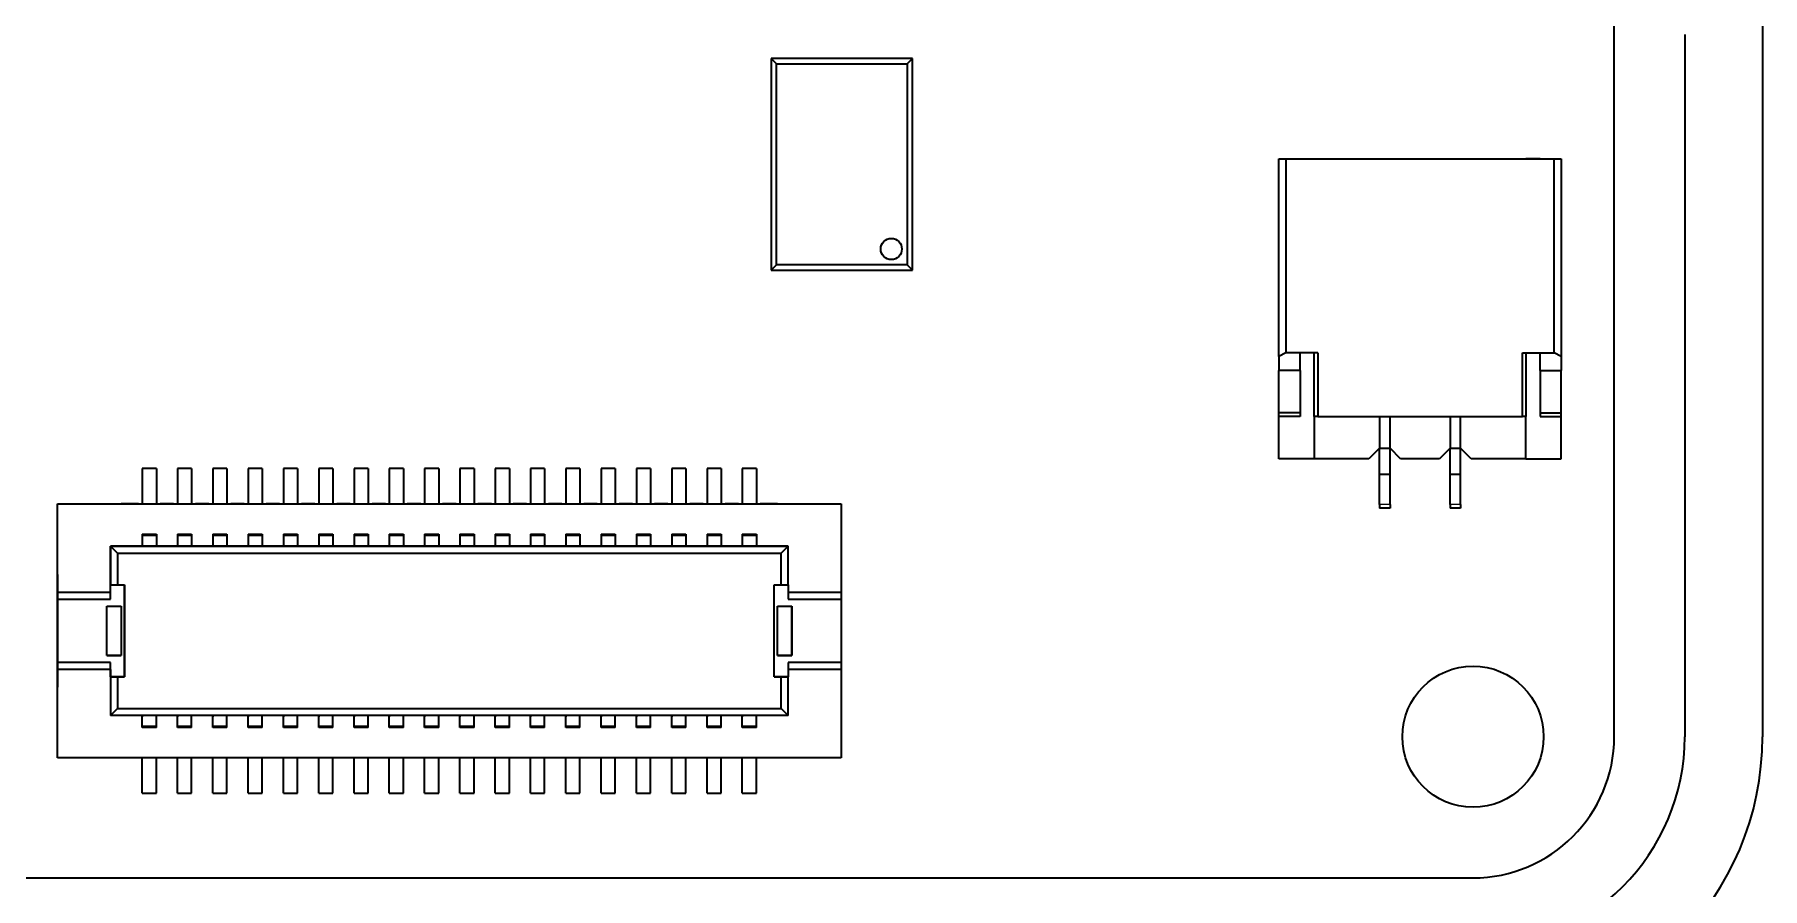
# Model space of a CAD drawing. Extents: x 468 to 804, y 295 to 621.
# Drawn here: x 737.53 to 762, y 403.85 to 415.95 of the extents above; entities that cross this region are included whole.
import ezdxf

# ---------------------------------------------------------------- set-up
doc = ezdxf.new("R2010")
doc.units = 0

msp = doc.modelspace()

# ---------------------------------------------------------------- linework, layer by layer
at = {"color": 7, "lineweight": 35}
for p, q in [((762.002, 435), (762.002, 406)), ((759.902, 406), (759.902, 426.1)), ((728.902, 404), (757.902, 404))]:
    msp.add_line(p, q, dxfattribs=at)
at = {"color": 7, "lineweight": 35, "ltscale": 0.248708}
msp.add_line((760.902, 415.948), (760.902, 406), dxfattribs=at)
at = {"color": 7, "lineweight": 35, "ltscale": 0.075}
for p, q in [((747.962, 415.61), (747.962, 412.61)), ((749.962, 412.61), (749.962, 415.61))]:
    msp.add_line(p, q, dxfattribs=at)
at = {"color": 7, "lineweight": 35, "ltscale": 0.05}
for p, q in [((749.962, 415.61), (747.962, 415.61)), ((747.962, 412.61), (749.962, 412.61))]:
    msp.add_line(p, q, dxfattribs=at)
at = {"color": 7, "lineweight": 35, "ltscale": 0.002652}
for p, q in [((748.037, 415.535), (747.962, 415.61)), ((749.962, 415.61), (749.887, 415.535)), ((747.962, 412.61), (748.037, 412.685)), ((749.962, 412.61), (749.887, 412.685))]:
    msp.add_line(p, q, dxfattribs=at)
at = {"color": 7, "lineweight": 35, "ltscale": 0.07125}
for p, q in [((748.037, 412.685), (748.037, 415.535)), ((749.887, 415.535), (749.887, 412.685))]:
    msp.add_line(p, q, dxfattribs=at)
at = {"color": 7, "lineweight": 35, "ltscale": 0.046249}
for p, q in [((748.037, 415.535), (749.887, 415.535)), ((749.887, 412.685), (748.037, 412.685))]:
    msp.add_line(p, q, dxfattribs=at)
at = {"color": 7, "lineweight": 35, "ltscale": 0.07}
for p, q in [((755.152, 411.388), (755.152, 414.188)), ((759.152, 414.188), (759.152, 411.388))]:
    msp.add_line(p, q, dxfattribs=at)
at = {"color": 7, "lineweight": 35, "ltscale": 0.002499}
for p, q in [((755.152, 414.188), (755.252, 414.188)), ((759.052, 414.188), (759.152, 414.188)), ((737.852, 407.95), (737.852, 408.05)), ((737.852, 407.95), (737.852, 408.05)), ((738.602, 408.15), (738.702, 408.15)), ((738.602, 408.15), (738.702, 408.15)), ((738.602, 407.95), (738.602, 408.05)), ((748.102, 408.15), (748.202, 408.15)), ((748.102, 408.15), (748.202, 408.15)), ((748.952, 408.05), (748.952, 407.95)), ((748.952, 408.05), (748.952, 407.95)), ((737.852, 406.95), (737.852, 407.05)), ((737.852, 406.95), (737.852, 407.05)), ((738.602, 406.95), (738.602, 407.05)), ((748.952, 407.05), (748.952, 406.95)), ((748.952, 407.05), (748.952, 406.95)), ((738.702, 406.85), (738.602, 406.85)), ((738.702, 406.85), (738.602, 406.85)), ((748.202, 406.85), (748.102, 406.85)), ((748.202, 406.85), (748.102, 406.85))]:
    msp.add_line(p, q, dxfattribs=at)
at = {"color": 7, "lineweight": 35, "ltscale": 0.095001}
msp.add_line((755.252, 414.188), (759.052, 414.188), dxfattribs=at)
at = {"color": 7, "lineweight": 35, "ltscale": 0.06875}
for p, q in [((755.252, 414.188), (755.252, 411.438)), ((759.052, 411.438), (759.052, 414.188))]:
    msp.add_line(p, q, dxfattribs=at)
at = {"color": 7, "lineweight": 35, "ltscale": 0.005}
for p, q in [((755.452, 414.188), (755.652, 414.188)), ((758.852, 414.188), (758.652, 414.188)), ((755.452, 411.438), (755.252, 411.438)), ((758.852, 411.438), (759.052, 411.438)), ((755.152, 411.388), (755.152, 411.188)), ((759.152, 411.388), (759.152, 411.188)), ((738.602, 407.95), (738.602, 408.15)), ((738.602, 407.95), (738.602, 408.15)), ((748.202, 408.15), (748.202, 407.95)), ((748.202, 408.15), (748.202, 407.95)), ((738.602, 406.85), (738.602, 407.05)), ((738.602, 406.85), (738.602, 407.05)), ((748.202, 407.05), (748.202, 406.85)), ((748.202, 407.05), (748.202, 406.85)), ((738.602, 406.85), (738.802, 406.85)), ((748.002, 406.85), (748.202, 406.85))]:
    msp.add_line(p, q, dxfattribs=at)
at = {"color": 7, "lineweight": 35, "ltscale": 0.002794}
for p, q in [((755.252, 411.438), (755.152, 411.388)), ((759.152, 411.388), (759.052, 411.438))]:
    msp.add_line(p, q, dxfattribs=at)
at = {"color": 7, "lineweight": 35, "ltscale": 0.00625}
for p, q in [((755.702, 411.438), (755.452, 411.438)), ((755.452, 411.188), (755.452, 411.438)), ((758.602, 411.438), (758.852, 411.438)), ((758.852, 411.188), (758.852, 411.438))]:
    msp.add_line(p, q, dxfattribs=at)
at = {"color": 7, "lineweight": 35, "ltscale": 0.0225}
for p, q in [((755.652, 410.538), (755.652, 411.438)), ((755.702, 411.438), (755.702, 410.538)), ((758.602, 410.538), (758.602, 411.438)), ((758.652, 411.438), (758.652, 410.538))]:
    msp.add_line(p, q, dxfattribs=at)
at = {"color": 7, "lineweight": 35, "ltscale": 0.015}
for p, q in [((755.152, 410.588), (755.152, 411.188)), ((755.452, 411.188), (755.452, 410.588)), ((758.852, 411.188), (758.852, 410.588)), ((759.152, 410.588), (759.152, 411.188)), ((755.152, 409.938), (755.152, 410.538)), ((755.652, 410.538), (755.652, 409.938)), ((758.652, 409.938), (758.652, 410.538)), ((759.152, 409.938), (759.152, 410.538))]:
    msp.add_line(p, q, dxfattribs=at)
at = {"color": 7, "lineweight": 35, "ltscale": 0.0075}
for p, q in [((755.452, 411.188), (755.152, 411.188)), ((758.852, 411.188), (759.152, 411.188)), ((755.452, 410.588), (755.152, 410.588)), ((755.452, 410.538), (755.152, 410.538)), ((758.852, 410.588), (759.152, 410.588)), ((758.852, 410.538), (759.152, 410.538)), ((737.852, 405.7), (737.852, 406))]:
    msp.add_line(p, q, dxfattribs=at)
at = {"color": 7, "lineweight": 35, "ltscale": 0.00125}
for p, q in [((755.152, 410.538), (755.152, 410.588)), ((755.452, 410.588), (755.452, 410.538)), ((755.702, 410.538), (755.652, 410.538)), ((758.652, 410.538), (758.602, 410.538)), ((758.852, 410.588), (758.852, 410.538)), ((759.152, 410.538), (759.152, 410.588)), ((739.052, 409.8), (739.052, 409.75)), ((739.552, 409.8), (739.552, 409.75)), ((740.052, 409.8), (740.052, 409.75)), ((740.552, 409.8), (740.552, 409.75)), ((741.052, 409.8), (741.052, 409.75)), ((741.552, 409.8), (741.552, 409.75)), ((742.052, 409.8), (742.052, 409.75)), ((742.552, 409.8), (742.552, 409.75)), ((743.052, 409.8), (743.052, 409.75)), ((743.552, 409.8), (743.552, 409.75)), ((744.052, 409.8), (744.052, 409.75)), ((744.552, 409.8), (744.552, 409.75)), ((745.052, 409.8), (745.052, 409.75)), ((745.552, 409.8), (745.552, 409.75)), ((746.052, 409.8), (746.052, 409.75)), ((746.552, 409.8), (746.552, 409.75)), ((747.052, 409.8), (747.052, 409.75)), ((747.552, 409.8), (747.552, 409.75)), ((756.577, 409.288), (756.577, 409.238)), ((756.727, 409.288), (756.727, 409.238)), ((757.577, 409.288), (757.577, 409.238)), ((757.727, 409.288), (757.727, 409.238)), ((739.052, 405.2), (739.052, 405.25)), ((739.552, 405.2), (739.552, 405.25)), ((740.052, 405.2), (740.052, 405.25)), ((740.552, 405.2), (740.552, 405.25)), ((741.052, 405.2), (741.052, 405.25)), ((741.552, 405.2), (741.552, 405.25)), ((742.052, 405.2), (742.052, 405.25)), ((742.552, 405.2), (742.552, 405.25)), ((743.052, 405.2), (743.052, 405.25)), ((743.552, 405.2), (743.552, 405.25)), ((744.052, 405.2), (744.052, 405.25)), ((744.552, 405.2), (744.552, 405.25)), ((745.052, 405.2), (745.052, 405.25)), ((745.552, 405.2), (745.552, 405.25)), ((746.052, 405.2), (746.052, 405.25)), ((746.552, 405.2), (746.552, 405.25)), ((747.052, 405.2), (747.052, 405.25)), ((747.552, 405.2), (747.552, 405.25))]:
    msp.add_line(p, q, dxfattribs=at)
at = {"color": 7, "lineweight": 35, "ltscale": 0.072501}
msp.add_line((755.702, 410.538), (758.602, 410.538), dxfattribs=at)
at = {"color": 7, "lineweight": 35, "ltscale": 0.01125}
for p, q in [((756.577, 410.538), (756.577, 410.088)), ((756.577, 410.538), (756.577, 410.088)), ((756.727, 410.088), (756.727, 410.538)), ((756.727, 410.088), (756.727, 410.538)), ((757.577, 410.538), (757.577, 410.088)), ((757.577, 410.538), (757.577, 410.088)), ((757.727, 410.088), (757.727, 410.538)), ((757.727, 410.088), (757.727, 410.538)), ((739.052, 409.75), (739.052, 409.3)), ((739.552, 409.75), (739.552, 409.3)), ((740.052, 409.75), (740.052, 409.3)), ((740.552, 409.75), (740.552, 409.3)), ((741.052, 409.75), (741.052, 409.3)), ((741.552, 409.75), (741.552, 409.3)), ((742.052, 409.75), (742.052, 409.3)), ((742.552, 409.75), (742.552, 409.3)), ((743.052, 409.75), (743.052, 409.3)), ((743.552, 409.75), (743.552, 409.3)), ((744.052, 409.75), (744.052, 409.3)), ((744.552, 409.75), (744.552, 409.3)), ((745.052, 409.75), (745.052, 409.3)), ((745.552, 409.75), (745.552, 409.3)), ((746.052, 409.75), (746.052, 409.3)), ((746.552, 409.75), (746.552, 409.3)), ((747.052, 409.75), (747.052, 409.3)), ((747.552, 409.75), (747.552, 409.3)), ((738.602, 408.7), (739.052, 408.7)), ((738.702, 408.6), (738.702, 408.15)), ((738.702, 408.6), (738.702, 408.15)), ((747.752, 408.7), (748.202, 408.7)), ((748.102, 408.15), (748.102, 408.6)), ((748.102, 408.15), (748.102, 408.6)), ((738.702, 406.85), (738.702, 406.4)), ((738.702, 406.85), (738.702, 406.4)), ((748.102, 406.4), (748.102, 406.85)), ((748.102, 406.4), (748.102, 406.85)), ((739.052, 405.25), (739.052, 405.7)), ((739.552, 405.25), (739.552, 405.7)), ((740.052, 405.25), (740.052, 405.7)), ((740.552, 405.25), (740.552, 405.7)), ((741.052, 405.25), (741.052, 405.7)), ((741.552, 405.25), (741.552, 405.7)), ((742.052, 405.25), (742.052, 405.7)), ((742.552, 405.25), (742.552, 405.7)), ((743.052, 405.25), (743.052, 405.7)), ((743.552, 405.25), (743.552, 405.7)), ((744.052, 405.25), (744.052, 405.7)), ((744.552, 405.25), (744.552, 405.7)), ((745.052, 405.25), (745.052, 405.7)), ((745.552, 405.25), (745.552, 405.7)), ((746.052, 405.25), (746.052, 405.7)), ((746.552, 405.25), (746.552, 405.7)), ((747.052, 405.25), (747.052, 405.7)), ((747.552, 405.25), (747.552, 405.7))]:
    msp.add_line(p, q, dxfattribs=at)
at = {"color": 7, "lineweight": 35, "ltscale": 0.005303}
for p, q in [((756.577, 410.088), (756.427, 409.938)), ((756.877, 409.938), (756.727, 410.088)), ((757.577, 410.088), (757.427, 409.938)), ((757.877, 409.938), (757.727, 410.088))]:
    msp.add_line(p, q, dxfattribs=at)
at = {"color": 7, "lineweight": 35, "ltscale": 0.009357}
for p, q in [((756.577, 409.713), (756.577, 410.088)), ((756.727, 409.713), (756.727, 410.088)), ((757.577, 409.713), (757.577, 410.088)), ((757.727, 409.713), (757.727, 410.088))]:
    msp.add_line(p, q, dxfattribs=at)
at = {"color": 7, "lineweight": 35, "ltscale": 0.003751}
for p, q in [((756.577, 410.088), (756.727, 410.088)), ((757.577, 410.088), (757.727, 410.088)), ((756.727, 409.713), (756.577, 409.713)), ((757.727, 409.713), (757.577, 409.713)), ((756.727, 409.238), (756.577, 409.238)), ((757.727, 409.238), (757.577, 409.238))]:
    msp.add_line(p, q, dxfattribs=at)
at = {"color": 7, "lineweight": 35, "ltscale": 0.0125}
for p, q in [((739.052, 409.8), (739.052, 409.3)), ((739.052, 409.8), (739.052, 409.3)), ((739.252, 409.8), (739.252, 409.3)), ((739.252, 409.8), (739.252, 409.3)), ((739.552, 409.8), (739.552, 409.3)), ((739.552, 409.8), (739.552, 409.3)), ((739.752, 409.8), (739.752, 409.3)), ((739.752, 409.8), (739.752, 409.3)), ((740.052, 409.8), (740.052, 409.3)), ((740.052, 409.8), (740.052, 409.3)), ((740.252, 409.8), (740.252, 409.3)), ((740.252, 409.8), (740.252, 409.3)), ((740.552, 409.8), (740.552, 409.3)), ((740.552, 409.8), (740.552, 409.3)), ((740.752, 409.8), (740.752, 409.3)), ((740.752, 409.8), (740.752, 409.3)), ((741.052, 409.8), (741.052, 409.3)), ((741.052, 409.8), (741.052, 409.3)), ((741.252, 409.8), (741.252, 409.3)), ((741.252, 409.8), (741.252, 409.3)), ((741.552, 409.8), (741.552, 409.3)), ((741.552, 409.8), (741.552, 409.3)), ((741.752, 409.8), (741.752, 409.3)), ((741.752, 409.8), (741.752, 409.3)), ((742.052, 409.8), (742.052, 409.3)), ((742.052, 409.8), (742.052, 409.3)), ((742.252, 409.8), (742.252, 409.3)), ((742.252, 409.8), (742.252, 409.3)), ((742.552, 409.8), (742.552, 409.3)), ((742.552, 409.8), (742.552, 409.3)), ((742.752, 409.8), (742.752, 409.3)), ((742.752, 409.8), (742.752, 409.3)), ((743.052, 409.8), (743.052, 409.3)), ((743.052, 409.8), (743.052, 409.3)), ((743.252, 409.8), (743.252, 409.3)), ((743.252, 409.8), (743.252, 409.3)), ((743.552, 409.8), (743.552, 409.3)), ((743.552, 409.8), (743.552, 409.3)), ((743.752, 409.8), (743.752, 409.3)), ((743.752, 409.8), (743.752, 409.3)), ((744.052, 409.8), (744.052, 409.3)), ((744.052, 409.8), (744.052, 409.3)), ((744.252, 409.8), (744.252, 409.3)), ((744.252, 409.8), (744.252, 409.3)), ((744.552, 409.8), (744.552, 409.3)), ((744.552, 409.8), (744.552, 409.3)), ((744.752, 409.8), (744.752, 409.3)), ((744.752, 409.8), (744.752, 409.3)), ((745.052, 409.8), (745.052, 409.3)), ((745.052, 409.8), (745.052, 409.3)), ((745.252, 409.8), (745.252, 409.3)), ((745.252, 409.8), (745.252, 409.3)), ((745.552, 409.8), (745.552, 409.3)), ((745.552, 409.8), (745.552, 409.3)), ((745.752, 409.8), (745.752, 409.3)), ((745.752, 409.8), (745.752, 409.3)), ((746.052, 409.8), (746.052, 409.3)), ((746.052, 409.8), (746.052, 409.3)), ((746.252, 409.8), (746.252, 409.3)), ((746.252, 409.8), (746.252, 409.3)), ((746.552, 409.8), (746.552, 409.3)), ((746.552, 409.8), (746.552, 409.3)), ((746.752, 409.8), (746.752, 409.3)), ((746.752, 409.8), (746.752, 409.3)), ((747.052, 409.8), (747.052, 409.3)), ((747.052, 409.8), (747.052, 409.3)), ((747.252, 409.8), (747.252, 409.3)), ((747.252, 409.8), (747.252, 409.3)), ((747.552, 409.8), (747.552, 409.3)), ((747.552, 409.8), (747.552, 409.3)), ((747.752, 409.8), (747.752, 409.3)), ((747.752, 409.8), (747.752, 409.3)), ((755.652, 409.938), (755.152, 409.938)), ((758.652, 409.938), (759.152, 409.938)), ((739.052, 405.2), (739.052, 405.7)), ((739.052, 405.2), (739.052, 405.7)), ((739.252, 405.2), (739.252, 405.7)), ((739.252, 405.2), (739.252, 405.7)), ((739.552, 405.2), (739.552, 405.7)), ((739.552, 405.2), (739.552, 405.7)), ((739.752, 405.2), (739.752, 405.7)), ((739.752, 405.2), (739.752, 405.7)), ((740.052, 405.2), (740.052, 405.7)), ((740.052, 405.2), (740.052, 405.7)), ((740.252, 405.2), (740.252, 405.7)), ((740.252, 405.2), (740.252, 405.7)), ((740.552, 405.2), (740.552, 405.7)), ((740.552, 405.2), (740.552, 405.7)), ((740.752, 405.2), (740.752, 405.7)), ((740.752, 405.2), (740.752, 405.7)), ((741.052, 405.2), (741.052, 405.7)), ((741.052, 405.2), (741.052, 405.7)), ((741.252, 405.2), (741.252, 405.7)), ((741.252, 405.2), (741.252, 405.7)), ((741.552, 405.2), (741.552, 405.7)), ((741.552, 405.2), (741.552, 405.7)), ((741.752, 405.2), (741.752, 405.7)), ((741.752, 405.2), (741.752, 405.7)), ((742.052, 405.2), (742.052, 405.7)), ((742.052, 405.2), (742.052, 405.7)), ((742.252, 405.2), (742.252, 405.7)), ((742.252, 405.2), (742.252, 405.7)), ((742.552, 405.2), (742.552, 405.7)), ((742.552, 405.2), (742.552, 405.7)), ((742.752, 405.2), (742.752, 405.7)), ((742.752, 405.2), (742.752, 405.7)), ((743.052, 405.2), (743.052, 405.7)), ((743.052, 405.2), (743.052, 405.7)), ((743.252, 405.2), (743.252, 405.7)), ((743.252, 405.2), (743.252, 405.7)), ((743.552, 405.2), (743.552, 405.7)), ((743.552, 405.2), (743.552, 405.7)), ((743.752, 405.2), (743.752, 405.7)), ((743.752, 405.2), (743.752, 405.7)), ((744.052, 405.2), (744.052, 405.7)), ((744.052, 405.2), (744.052, 405.7)), ((744.252, 405.2), (744.252, 405.7)), ((744.252, 405.2), (744.252, 405.7)), ((744.552, 405.2), (744.552, 405.7)), ((744.552, 405.2), (744.552, 405.7)), ((744.752, 405.2), (744.752, 405.7)), ((744.752, 405.2), (744.752, 405.7)), ((745.052, 405.2), (745.052, 405.7)), ((745.052, 405.2), (745.052, 405.7)), ((745.252, 405.2), (745.252, 405.7)), ((745.252, 405.2), (745.252, 405.7)), ((745.552, 405.2), (745.552, 405.7)), ((745.552, 405.2), (745.552, 405.7)), ((745.752, 405.2), (745.752, 405.7)), ((745.752, 405.2), (745.752, 405.7)), ((746.052, 405.2), (746.052, 405.7)), ((746.052, 405.2), (746.052, 405.7)), ((746.252, 405.2), (746.252, 405.7)), ((746.252, 405.2), (746.252, 405.7)), ((746.552, 405.2), (746.552, 405.7)), ((746.552, 405.2), (746.552, 405.7)), ((746.752, 405.2), (746.752, 405.7)), ((746.752, 405.2), (746.752, 405.7)), ((747.052, 405.2), (747.052, 405.7)), ((747.052, 405.2), (747.052, 405.7)), ((747.252, 405.2), (747.252, 405.7)), ((747.252, 405.2), (747.252, 405.7)), ((747.552, 405.2), (747.552, 405.7)), ((747.552, 405.2), (747.552, 405.7)), ((747.752, 405.2), (747.752, 405.7)), ((747.752, 405.2), (747.752, 405.7))]:
    msp.add_line(p, q, dxfattribs=at)
at = {"color": 7, "lineweight": 35, "ltscale": 0.004999}
for p, q in [((739.252, 409.8), (739.052, 409.8)), ((739.252, 409.8), (739.052, 409.8)), ((739.252, 409.8), (739.052, 409.8)), ((739.752, 409.8), (739.552, 409.8)), ((739.752, 409.8), (739.552, 409.8)), ((739.752, 409.8), (739.552, 409.8)), ((740.252, 409.8), (740.052, 409.8)), ((740.252, 409.8), (740.052, 409.8)), ((740.252, 409.8), (740.052, 409.8)), ((740.752, 409.8), (740.552, 409.8)), ((740.752, 409.8), (740.552, 409.8)), ((740.752, 409.8), (740.552, 409.8)), ((741.252, 409.8), (741.052, 409.8)), ((741.252, 409.8), (741.052, 409.8)), ((741.252, 409.8), (741.052, 409.8)), ((741.752, 409.8), (741.552, 409.8)), ((741.752, 409.8), (741.552, 409.8)), ((741.752, 409.8), (741.552, 409.8)), ((742.252, 409.8), (742.052, 409.8)), ((742.252, 409.8), (742.052, 409.8)), ((742.252, 409.8), (742.052, 409.8)), ((742.752, 409.8), (742.552, 409.8)), ((742.752, 409.8), (742.552, 409.8)), ((742.752, 409.8), (742.552, 409.8)), ((743.252, 409.8), (743.052, 409.8)), ((743.252, 409.8), (743.052, 409.8)), ((743.252, 409.8), (743.052, 409.8)), ((743.752, 409.8), (743.552, 409.8)), ((743.752, 409.8), (743.552, 409.8)), ((743.752, 409.8), (743.552, 409.8)), ((744.252, 409.8), (744.052, 409.8)), ((744.252, 409.8), (744.052, 409.8)), ((744.252, 409.8), (744.052, 409.8)), ((744.752, 409.8), (744.552, 409.8)), ((744.752, 409.8), (744.552, 409.8)), ((744.752, 409.8), (744.552, 409.8)), ((745.252, 409.8), (745.052, 409.8)), ((745.252, 409.8), (745.052, 409.8)), ((745.252, 409.8), (745.052, 409.8)), ((745.752, 409.8), (745.552, 409.8)), ((745.752, 409.8), (745.552, 409.8)), ((745.752, 409.8), (745.552, 409.8)), ((746.252, 409.8), (746.052, 409.8)), ((746.252, 409.8), (746.052, 409.8)), ((746.252, 409.8), (746.052, 409.8)), ((746.752, 409.8), (746.552, 409.8)), ((746.752, 409.8), (746.552, 409.8)), ((746.752, 409.8), (746.552, 409.8)), ((747.252, 409.8), (747.052, 409.8)), ((747.252, 409.8), (747.052, 409.8)), ((747.252, 409.8), (747.052, 409.8)), ((747.752, 409.8), (747.552, 409.8)), ((747.752, 409.8), (747.552, 409.8)), ((747.752, 409.8), (747.552, 409.8)), ((739.052, 409.3), (739.252, 409.3)), ((739.552, 409.3), (739.752, 409.3)), ((740.052, 409.3), (740.252, 409.3)), ((740.552, 409.3), (740.752, 409.3)), ((741.052, 409.3), (741.252, 409.3)), ((741.552, 409.3), (741.752, 409.3)), ((742.052, 409.3), (742.252, 409.3)), ((742.552, 409.3), (742.752, 409.3)), ((743.052, 409.3), (743.252, 409.3)), ((743.552, 409.3), (743.752, 409.3)), ((744.052, 409.3), (744.252, 409.3)), ((744.552, 409.3), (744.752, 409.3)), ((745.052, 409.3), (745.252, 409.3)), ((745.552, 409.3), (745.752, 409.3)), ((746.052, 409.3), (746.252, 409.3)), ((746.552, 409.3), (746.752, 409.3)), ((747.052, 409.3), (747.252, 409.3)), ((747.552, 409.3), (747.752, 409.3)), ((739.052, 408.87), (739.252, 408.87)), ((739.252, 408.851), (739.052, 408.851)), ((739.252, 408.851), (739.052, 408.851)), ((739.552, 408.87), (739.752, 408.87)), ((739.752, 408.851), (739.552, 408.851)), ((739.752, 408.851), (739.552, 408.851)), ((740.052, 408.87), (740.252, 408.87)), ((740.252, 408.851), (740.052, 408.851)), ((740.252, 408.851), (740.052, 408.851)), ((740.552, 408.87), (740.752, 408.87)), ((740.752, 408.851), (740.552, 408.851)), ((740.752, 408.851), (740.552, 408.851)), ((741.052, 408.87), (741.252, 408.87)), ((741.252, 408.851), (741.052, 408.851)), ((741.252, 408.851), (741.052, 408.851)), ((741.552, 408.87), (741.752, 408.87)), ((741.752, 408.851), (741.552, 408.851)), ((741.752, 408.851), (741.552, 408.851)), ((742.052, 408.87), (742.252, 408.87)), ((742.252, 408.851), (742.052, 408.851)), ((742.252, 408.851), (742.052, 408.851)), ((742.552, 408.87), (742.752, 408.87)), ((742.752, 408.851), (742.552, 408.851)), ((742.752, 408.851), (742.552, 408.851)), ((743.052, 408.87), (743.252, 408.87)), ((743.252, 408.851), (743.052, 408.851)), ((743.252, 408.851), (743.052, 408.851)), ((743.552, 408.87), (743.752, 408.87)), ((743.752, 408.851), (743.552, 408.851)), ((743.752, 408.851), (743.552, 408.851)), ((744.052, 408.87), (744.252, 408.87)), ((744.252, 408.851), (744.052, 408.851)), ((744.252, 408.851), (744.052, 408.851)), ((744.552, 408.87), (744.752, 408.87)), ((744.752, 408.851), (744.552, 408.851)), ((744.752, 408.851), (744.552, 408.851)), ((745.052, 408.87), (745.252, 408.87)), ((745.252, 408.851), (745.052, 408.851)), ((745.252, 408.851), (745.052, 408.851)), ((745.552, 408.87), (745.752, 408.87)), ((745.752, 408.851), (745.552, 408.851)), ((745.752, 408.851), (745.552, 408.851)), ((746.052, 408.87), (746.252, 408.87)), ((746.252, 408.851), (746.052, 408.851)), ((746.252, 408.851), (746.052, 408.851)), ((746.552, 408.87), (746.752, 408.87)), ((746.752, 408.851), (746.552, 408.851)), ((746.752, 408.851), (746.552, 408.851)), ((747.052, 408.87), (747.252, 408.87)), ((747.252, 408.851), (747.052, 408.851)), ((747.252, 408.851), (747.052, 408.851)), ((747.552, 408.87), (747.752, 408.87)), ((747.752, 408.851), (747.552, 408.851)), ((747.752, 408.851), (747.552, 408.851)), ((739.052, 408.7), (739.252, 408.7)), ((739.552, 408.7), (739.752, 408.7)), ((740.052, 408.7), (740.252, 408.7)), ((740.552, 408.7), (740.752, 408.7)), ((741.052, 408.7), (741.252, 408.7)), ((741.552, 408.7), (741.752, 408.7)), ((742.052, 408.7), (742.252, 408.7)), ((742.552, 408.7), (742.752, 408.7)), ((743.052, 408.7), (743.252, 408.7)), ((743.552, 408.7), (743.752, 408.7)), ((744.052, 408.7), (744.252, 408.7)), ((744.552, 408.7), (744.752, 408.7)), ((745.052, 408.7), (745.252, 408.7)), ((745.552, 408.7), (745.752, 408.7)), ((746.052, 408.7), (746.252, 408.7)), ((746.552, 408.7), (746.752, 408.7)), ((747.052, 408.7), (747.252, 408.7)), ((747.552, 408.7), (747.752, 408.7)), ((738.552, 407.85), (738.752, 407.85)), ((738.552, 407.85), (738.752, 407.85)), ((748.052, 407.85), (748.252, 407.85)), ((748.052, 407.85), (748.252, 407.85)), ((738.752, 407.15), (738.552, 407.15)), ((738.552, 407.15), (738.752, 407.15)), ((738.752, 407.15), (738.552, 407.15)), ((748.052, 407.15), (748.252, 407.15)), ((748.252, 407.15), (748.052, 407.15)), ((748.252, 407.15), (748.052, 407.15)), ((739.052, 406.149), (739.252, 406.149)), ((739.052, 406.149), (739.252, 406.149)), ((739.252, 406.13), (739.052, 406.13)), ((739.552, 406.149), (739.752, 406.149)), ((739.552, 406.149), (739.752, 406.149)), ((739.752, 406.13), (739.552, 406.13)), ((740.052, 406.149), (740.252, 406.149)), ((740.052, 406.149), (740.252, 406.149)), ((740.252, 406.13), (740.052, 406.13)), ((740.552, 406.149), (740.752, 406.149)), ((740.552, 406.149), (740.752, 406.149)), ((740.752, 406.13), (740.552, 406.13)), ((741.052, 406.149), (741.252, 406.149)), ((741.052, 406.149), (741.252, 406.149)), ((741.252, 406.13), (741.052, 406.13)), ((741.552, 406.149), (741.752, 406.149)), ((741.552, 406.149), (741.752, 406.149)), ((741.752, 406.13), (741.552, 406.13)), ((742.052, 406.149), (742.252, 406.149)), ((742.052, 406.149), (742.252, 406.149)), ((742.252, 406.13), (742.052, 406.13)), ((742.552, 406.149), (742.752, 406.149)), ((742.552, 406.149), (742.752, 406.149)), ((742.752, 406.13), (742.552, 406.13)), ((743.052, 406.149), (743.252, 406.149)), ((743.052, 406.149), (743.252, 406.149)), ((743.252, 406.13), (743.052, 406.13)), ((743.552, 406.149), (743.752, 406.149)), ((743.552, 406.149), (743.752, 406.149)), ((743.752, 406.13), (743.552, 406.13)), ((744.052, 406.149), (744.252, 406.149)), ((744.052, 406.149), (744.252, 406.149)), ((744.252, 406.13), (744.052, 406.13)), ((744.552, 406.149), (744.752, 406.149)), ((744.552, 406.149), (744.752, 406.149)), ((744.752, 406.13), (744.552, 406.13)), ((745.052, 406.149), (745.252, 406.149)), ((745.052, 406.149), (745.252, 406.149)), ((745.252, 406.13), (745.052, 406.13)), ((745.552, 406.149), (745.752, 406.149)), ((745.552, 406.149), (745.752, 406.149)), ((745.752, 406.13), (745.552, 406.13)), ((746.052, 406.149), (746.252, 406.149)), ((746.052, 406.149), (746.252, 406.149)), ((746.252, 406.13), (746.052, 406.13)), ((746.552, 406.149), (746.752, 406.149)), ((746.552, 406.149), (746.752, 406.149)), ((746.752, 406.13), (746.552, 406.13)), ((747.052, 406.149), (747.252, 406.149)), ((747.052, 406.149), (747.252, 406.149)), ((747.252, 406.13), (747.052, 406.13)), ((747.552, 406.149), (747.752, 406.149)), ((747.552, 406.149), (747.752, 406.149)), ((747.752, 406.13), (747.552, 406.13)), ((739.052, 405.2), (739.252, 405.2)), ((739.052, 405.2), (739.252, 405.2)), ((739.552, 405.2), (739.752, 405.2)), ((739.552, 405.2), (739.752, 405.2)), ((740.052, 405.2), (740.252, 405.2)), ((740.052, 405.2), (740.252, 405.2)), ((740.552, 405.2), (740.752, 405.2)), ((740.552, 405.2), (740.752, 405.2)), ((741.052, 405.2), (741.252, 405.2)), ((741.052, 405.2), (741.252, 405.2)), ((741.552, 405.2), (741.752, 405.2)), ((741.552, 405.2), (741.752, 405.2)), ((742.052, 405.2), (742.252, 405.2)), ((742.052, 405.2), (742.252, 405.2)), ((742.552, 405.2), (742.752, 405.2)), ((742.552, 405.2), (742.752, 405.2)), ((743.052, 405.2), (743.252, 405.2)), ((743.052, 405.2), (743.252, 405.2)), ((743.552, 405.2), (743.752, 405.2)), ((743.552, 405.2), (743.752, 405.2)), ((744.052, 405.2), (744.252, 405.2)), ((744.052, 405.2), (744.252, 405.2)), ((744.552, 405.2), (744.752, 405.2)), ((744.552, 405.2), (744.752, 405.2)), ((745.052, 405.2), (745.252, 405.2)), ((745.052, 405.2), (745.252, 405.2)), ((745.552, 405.2), (745.752, 405.2)), ((745.552, 405.2), (745.752, 405.2)), ((746.052, 405.2), (746.252, 405.2)), ((746.052, 405.2), (746.252, 405.2)), ((746.552, 405.2), (746.752, 405.2)), ((746.552, 405.2), (746.752, 405.2)), ((747.052, 405.2), (747.252, 405.2)), ((747.052, 405.2), (747.252, 405.2)), ((747.552, 405.2), (747.752, 405.2)), ((747.552, 405.2), (747.752, 405.2))]:
    msp.add_line(p, q, dxfattribs=at)
at = {"color": 7, "lineweight": 35, "ltscale": 0.019376}
for p, q in [((756.427, 409.938), (755.652, 409.938)), ((758.652, 409.938), (757.877, 409.938))]:
    msp.add_line(p, q, dxfattribs=at)
at = {"color": 7, "lineweight": 35, "ltscale": 0.010643}
for p, q in [((756.577, 409.288), (756.577, 409.713)), ((756.727, 409.288), (756.727, 409.713)), ((757.577, 409.288), (757.577, 409.713)), ((757.727, 409.288), (757.727, 409.713))]:
    msp.add_line(p, q, dxfattribs=at)
at = {"color": 7, "lineweight": 35, "ltscale": 0.013751}
msp.add_line((757.427, 409.938), (756.877, 409.938), dxfattribs=at)
at = {"color": 7, "lineweight": 35, "ltscale": 0.03125}
for p, q in [((737.852, 408.05), (737.852, 409.3)), ((737.852, 408.05), (737.852, 409.3)), ((748.952, 409.3), (748.952, 408.05)), ((748.952, 409.3), (748.952, 408.05)), ((737.852, 405.7), (737.852, 406.95)), ((737.852, 405.7), (737.852, 406.95)), ((748.952, 406.95), (748.952, 405.7)), ((748.952, 406.95), (748.952, 405.7))]:
    msp.add_line(p, q, dxfattribs=at)
at = {"color": 7, "lineweight": 35, "ltscale": 0.277499}
for p, q in [((737.852, 409.3), (748.952, 409.3)), ((737.852, 409.3), (748.952, 409.3)), ((748.952, 405.7), (737.852, 405.7)), ((748.952, 405.7), (737.852, 405.7))]:
    msp.add_line(p, q, dxfattribs=at)
at = {"color": 7, "lineweight": 35, "ltscale": 0.022499}
for p, q in [((737.852, 409.3), (738.752, 409.3)), ((748.052, 409.3), (748.952, 409.3))]:
    msp.add_line(p, q, dxfattribs=at)
at = {"color": 7, "lineweight": 35, "ltscale": 0.025}
msp.add_line((737.852, 408.3), (737.852, 409.3), dxfattribs=at)
at = {"color": 7, "lineweight": 35, "ltscale": 0.006125}
for p, q in [((738.997, 409.3), (738.752, 409.3)), ((748.052, 409.3), (747.807, 409.3))]:
    msp.add_line(p, q, dxfattribs=at)
at = {"color": 7, "lineweight": 35, "ltscale": 0.000875854}
for p, q in [((738.997, 409.3), (739.032, 409.3)), ((739.272, 409.3), (739.307, 409.3)), ((739.497, 409.3), (739.532, 409.3)), ((739.772, 409.3), (739.807, 409.3)), ((739.997, 409.3), (740.032, 409.3)), ((740.272, 409.3), (740.307, 409.3)), ((740.497, 409.3), (740.532, 409.3)), ((740.772, 409.3), (740.807, 409.3)), ((740.997, 409.3), (741.032, 409.3)), ((741.272, 409.3), (741.307, 409.3)), ((741.497, 409.3), (741.532, 409.3)), ((741.772, 409.3), (741.807, 409.3)), ((741.997, 409.3), (742.032, 409.3)), ((742.272, 409.3), (742.307, 409.3)), ((742.497, 409.3), (742.532, 409.3)), ((742.772, 409.3), (742.807, 409.3)), ((742.997, 409.3), (743.032, 409.3)), ((743.272, 409.3), (743.307, 409.3)), ((743.497, 409.3), (743.532, 409.3)), ((743.772, 409.3), (743.807, 409.3)), ((743.997, 409.3), (744.032, 409.3)), ((744.272, 409.3), (744.307, 409.3)), ((744.497, 409.3), (744.532, 409.3)), ((744.772, 409.3), (744.807, 409.3)), ((744.997, 409.3), (745.032, 409.3)), ((745.272, 409.3), (745.307, 409.3)), ((745.497, 409.3), (745.532, 409.3)), ((745.772, 409.3), (745.807, 409.3)), ((745.997, 409.3), (746.032, 409.3)), ((746.272, 409.3), (746.307, 409.3)), ((746.497, 409.3), (746.532, 409.3)), ((746.772, 409.3), (746.807, 409.3)), ((746.997, 409.3), (747.032, 409.3)), ((747.272, 409.3), (747.307, 409.3)), ((747.497, 409.3), (747.532, 409.3)), ((747.772, 409.3), (747.807, 409.3))]:
    msp.add_line(p, q, dxfattribs=at)
at = {"color": 7, "lineweight": 35, "ltscale": 0.000500488}
for p, q in [((739.032, 409.3), (739.052, 409.3)), ((739.252, 409.3), (739.272, 409.3)), ((739.532, 409.3), (739.552, 409.3)), ((739.752, 409.3), (739.772, 409.3)), ((740.032, 409.3), (740.052, 409.3)), ((740.252, 409.3), (740.272, 409.3)), ((740.532, 409.3), (740.552, 409.3)), ((740.752, 409.3), (740.772, 409.3)), ((741.032, 409.3), (741.052, 409.3)), ((741.252, 409.3), (741.272, 409.3)), ((741.532, 409.3), (741.552, 409.3)), ((741.752, 409.3), (741.772, 409.3)), ((742.032, 409.3), (742.052, 409.3)), ((742.252, 409.3), (742.272, 409.3)), ((742.532, 409.3), (742.552, 409.3)), ((742.752, 409.3), (742.772, 409.3)), ((743.032, 409.3), (743.052, 409.3)), ((743.252, 409.3), (743.272, 409.3)), ((743.532, 409.3), (743.552, 409.3)), ((743.752, 409.3), (743.772, 409.3)), ((744.032, 409.3), (744.052, 409.3)), ((744.252, 409.3), (744.272, 409.3)), ((744.532, 409.3), (744.552, 409.3)), ((744.752, 409.3), (744.772, 409.3)), ((745.032, 409.3), (745.052, 409.3)), ((745.252, 409.3), (745.272, 409.3)), ((745.532, 409.3), (745.552, 409.3)), ((745.752, 409.3), (745.772, 409.3)), ((746.032, 409.3), (746.052, 409.3)), ((746.252, 409.3), (746.272, 409.3)), ((746.532, 409.3), (746.552, 409.3)), ((746.752, 409.3), (746.772, 409.3)), ((747.032, 409.3), (747.052, 409.3)), ((747.252, 409.3), (747.272, 409.3)), ((747.532, 409.3), (747.552, 409.3)), ((747.752, 409.3), (747.772, 409.3))]:
    msp.add_line(p, q, dxfattribs=at)
at = {"color": 7, "lineweight": 35, "ltscale": 0.004749}
for p, q in [((739.497, 409.3), (739.307, 409.3)), ((739.997, 409.3), (739.807, 409.3)), ((740.497, 409.3), (740.307, 409.3)), ((740.997, 409.3), (740.807, 409.3)), ((741.497, 409.3), (741.307, 409.3)), ((741.997, 409.3), (741.807, 409.3)), ((742.497, 409.3), (742.307, 409.3)), ((742.997, 409.3), (742.807, 409.3)), ((743.497, 409.3), (743.307, 409.3)), ((743.997, 409.3), (743.807, 409.3)), ((744.497, 409.3), (744.307, 409.3)), ((744.997, 409.3), (744.807, 409.3)), ((745.497, 409.3), (745.307, 409.3)), ((745.997, 409.3), (745.807, 409.3)), ((746.497, 409.3), (746.307, 409.3)), ((746.997, 409.3), (746.807, 409.3)), ((747.497, 409.3), (747.307, 409.3))]:
    msp.add_line(p, q, dxfattribs=at)
at = {"color": 7, "lineweight": 13, "ltscale": 0.003751}
for p, q in [((756.727, 409.288), (756.577, 409.288)), ((757.727, 409.288), (757.577, 409.288))]:
    msp.add_line(p, q, dxfattribs=at)
at = {"color": 7, "lineweight": 35, "ltscale": 0.000473022}
for p, q in [((739.052, 408.87), (739.052, 408.851)), ((739.052, 408.87), (739.052, 408.851)), ((739.252, 408.87), (739.252, 408.851)), ((739.552, 408.87), (739.552, 408.851)), ((739.552, 408.87), (739.552, 408.851)), ((739.752, 408.87), (739.752, 408.851)), ((740.052, 408.87), (740.052, 408.851)), ((740.052, 408.87), (740.052, 408.851)), ((740.252, 408.87), (740.252, 408.851)), ((740.552, 408.87), (740.552, 408.851)), ((740.552, 408.87), (740.552, 408.851)), ((740.752, 408.87), (740.752, 408.851)), ((741.052, 408.87), (741.052, 408.851)), ((741.052, 408.87), (741.052, 408.851)), ((741.252, 408.87), (741.252, 408.851)), ((741.552, 408.87), (741.552, 408.851)), ((741.552, 408.87), (741.552, 408.851)), ((741.752, 408.87), (741.752, 408.851)), ((742.052, 408.87), (742.052, 408.851)), ((742.052, 408.87), (742.052, 408.851)), ((742.252, 408.87), (742.252, 408.851)), ((742.552, 408.87), (742.552, 408.851)), ((742.552, 408.87), (742.552, 408.851)), ((742.752, 408.87), (742.752, 408.851)), ((743.052, 408.87), (743.052, 408.851)), ((743.052, 408.87), (743.052, 408.851)), ((743.252, 408.87), (743.252, 408.851)), ((743.552, 408.87), (743.552, 408.851)), ((743.552, 408.87), (743.552, 408.851)), ((743.752, 408.87), (743.752, 408.851)), ((744.052, 408.87), (744.052, 408.851)), ((744.052, 408.87), (744.052, 408.851)), ((744.252, 408.87), (744.252, 408.851)), ((744.552, 408.87), (744.552, 408.851)), ((744.552, 408.87), (744.552, 408.851)), ((744.752, 408.87), (744.752, 408.851)), ((745.052, 408.87), (745.052, 408.851)), ((745.052, 408.87), (745.052, 408.851)), ((745.252, 408.87), (745.252, 408.851)), ((745.552, 408.87), (745.552, 408.851)), ((745.552, 408.87), (745.552, 408.851)), ((745.752, 408.87), (745.752, 408.851)), ((746.052, 408.87), (746.052, 408.851)), ((746.052, 408.87), (746.052, 408.851)), ((746.252, 408.87), (746.252, 408.851)), ((746.552, 408.87), (746.552, 408.851)), ((746.552, 408.87), (746.552, 408.851)), ((746.752, 408.87), (746.752, 408.851)), ((747.052, 408.87), (747.052, 408.851)), ((747.052, 408.87), (747.052, 408.851)), ((747.252, 408.87), (747.252, 408.851)), ((747.552, 408.87), (747.552, 408.851)), ((747.552, 408.87), (747.552, 408.851)), ((747.752, 408.87), (747.752, 408.851)), ((739.052, 406.13), (739.052, 406.149)), ((739.252, 406.13), (739.252, 406.149)), ((739.252, 406.13), (739.252, 406.149)), ((739.552, 406.13), (739.552, 406.149)), ((739.752, 406.13), (739.752, 406.149)), ((739.752, 406.13), (739.752, 406.149)), ((740.052, 406.13), (740.052, 406.149)), ((740.252, 406.13), (740.252, 406.149)), ((740.252, 406.13), (740.252, 406.149)), ((740.552, 406.13), (740.552, 406.149)), ((740.752, 406.13), (740.752, 406.149)), ((740.752, 406.13), (740.752, 406.149)), ((741.052, 406.13), (741.052, 406.149)), ((741.252, 406.13), (741.252, 406.149)), ((741.252, 406.13), (741.252, 406.149)), ((741.552, 406.13), (741.552, 406.149)), ((741.752, 406.13), (741.752, 406.149)), ((741.752, 406.13), (741.752, 406.149)), ((742.052, 406.13), (742.052, 406.149)), ((742.252, 406.13), (742.252, 406.149)), ((742.252, 406.13), (742.252, 406.149)), ((742.552, 406.13), (742.552, 406.149)), ((742.752, 406.13), (742.752, 406.149)), ((742.752, 406.13), (742.752, 406.149)), ((743.052, 406.13), (743.052, 406.149)), ((743.252, 406.13), (743.252, 406.149)), ((743.252, 406.13), (743.252, 406.149)), ((743.552, 406.13), (743.552, 406.149)), ((743.752, 406.13), (743.752, 406.149)), ((743.752, 406.13), (743.752, 406.149)), ((744.052, 406.13), (744.052, 406.149)), ((744.252, 406.13), (744.252, 406.149)), ((744.252, 406.13), (744.252, 406.149)), ((744.552, 406.13), (744.552, 406.149)), ((744.752, 406.13), (744.752, 406.149)), ((744.752, 406.13), (744.752, 406.149)), ((745.052, 406.13), (745.052, 406.149)), ((745.252, 406.13), (745.252, 406.149)), ((745.252, 406.13), (745.252, 406.149)), ((745.552, 406.13), (745.552, 406.149)), ((745.752, 406.13), (745.752, 406.149)), ((745.752, 406.13), (745.752, 406.149)), ((746.052, 406.13), (746.052, 406.149)), ((746.252, 406.13), (746.252, 406.149)), ((746.252, 406.13), (746.252, 406.149)), ((746.552, 406.13), (746.552, 406.149)), ((746.752, 406.13), (746.752, 406.149)), ((746.752, 406.13), (746.752, 406.149)), ((747.052, 406.13), (747.052, 406.149)), ((747.252, 406.13), (747.252, 406.149)), ((747.252, 406.13), (747.252, 406.149)), ((747.552, 406.13), (747.552, 406.149)), ((747.752, 406.13), (747.752, 406.149)), ((747.752, 406.13), (747.752, 406.149))]:
    msp.add_line(p, q, dxfattribs=at)
at = {"color": 7, "lineweight": 35, "ltscale": 0.003839}
for p, q in [((739.052, 408.87), (739.052, 408.716)), ((739.552, 408.87), (739.552, 408.716)), ((740.052, 408.87), (740.052, 408.716)), ((740.552, 408.87), (740.552, 408.716)), ((741.052, 408.87), (741.052, 408.716)), ((741.552, 408.87), (741.552, 408.716)), ((742.052, 408.87), (742.052, 408.716)), ((742.552, 408.87), (742.552, 408.716)), ((743.052, 408.87), (743.052, 408.716)), ((743.552, 408.87), (743.552, 408.716)), ((744.052, 408.87), (744.052, 408.716)), ((744.552, 408.87), (744.552, 408.716)), ((745.052, 408.87), (745.052, 408.716)), ((745.552, 408.87), (745.552, 408.716)), ((746.052, 408.87), (746.052, 408.716)), ((746.552, 408.87), (746.552, 408.716)), ((747.052, 408.87), (747.052, 408.716)), ((747.552, 408.87), (747.552, 408.716)), ((739.052, 406.13), (739.052, 406.284)), ((739.552, 406.13), (739.552, 406.284)), ((740.052, 406.13), (740.052, 406.284)), ((740.552, 406.13), (740.552, 406.284)), ((741.052, 406.13), (741.052, 406.284)), ((741.552, 406.13), (741.552, 406.284)), ((742.052, 406.13), (742.052, 406.284)), ((742.552, 406.13), (742.552, 406.284)), ((743.052, 406.13), (743.052, 406.284)), ((743.552, 406.13), (743.552, 406.284)), ((744.052, 406.13), (744.052, 406.284)), ((744.552, 406.13), (744.552, 406.284)), ((745.052, 406.13), (745.052, 406.284)), ((745.552, 406.13), (745.552, 406.284)), ((746.052, 406.13), (746.052, 406.284)), ((746.552, 406.13), (746.552, 406.284)), ((747.052, 406.13), (747.052, 406.284)), ((747.552, 406.13), (747.552, 406.284))]:
    msp.add_line(p, q, dxfattribs=at)
at = {"color": 7, "lineweight": 35, "ltscale": 0.003777}
for p, q in [((739.052, 408.851), (739.052, 408.7)), ((739.052, 408.851), (739.052, 408.7)), ((739.252, 408.851), (739.252, 408.7)), ((739.252, 408.851), (739.252, 408.7)), ((739.552, 408.851), (739.552, 408.7)), ((739.552, 408.851), (739.552, 408.7)), ((739.752, 408.851), (739.752, 408.7)), ((739.752, 408.851), (739.752, 408.7)), ((740.052, 408.851), (740.052, 408.7)), ((740.052, 408.851), (740.052, 408.7)), ((740.252, 408.851), (740.252, 408.7)), ((740.252, 408.851), (740.252, 408.7)), ((740.552, 408.851), (740.552, 408.7)), ((740.552, 408.851), (740.552, 408.7)), ((740.752, 408.851), (740.752, 408.7)), ((740.752, 408.851), (740.752, 408.7)), ((741.052, 408.851), (741.052, 408.7)), ((741.052, 408.851), (741.052, 408.7)), ((741.252, 408.851), (741.252, 408.7)), ((741.252, 408.851), (741.252, 408.7)), ((741.552, 408.851), (741.552, 408.7)), ((741.552, 408.851), (741.552, 408.7)), ((741.752, 408.851), (741.752, 408.7)), ((741.752, 408.851), (741.752, 408.7)), ((742.052, 408.851), (742.052, 408.7)), ((742.052, 408.851), (742.052, 408.7)), ((742.252, 408.851), (742.252, 408.7)), ((742.252, 408.851), (742.252, 408.7)), ((742.552, 408.851), (742.552, 408.7)), ((742.552, 408.851), (742.552, 408.7)), ((742.752, 408.851), (742.752, 408.7)), ((742.752, 408.851), (742.752, 408.7)), ((743.052, 408.851), (743.052, 408.7)), ((743.052, 408.851), (743.052, 408.7)), ((743.252, 408.851), (743.252, 408.7)), ((743.252, 408.851), (743.252, 408.7)), ((743.552, 408.851), (743.552, 408.7)), ((743.552, 408.851), (743.552, 408.7)), ((743.752, 408.851), (743.752, 408.7)), ((743.752, 408.851), (743.752, 408.7)), ((744.052, 408.851), (744.052, 408.7)), ((744.052, 408.851), (744.052, 408.7)), ((744.252, 408.851), (744.252, 408.7)), ((744.252, 408.851), (744.252, 408.7)), ((744.552, 408.851), (744.552, 408.7)), ((744.552, 408.851), (744.552, 408.7)), ((744.752, 408.851), (744.752, 408.7)), ((744.752, 408.851), (744.752, 408.7)), ((745.052, 408.851), (745.052, 408.7)), ((745.052, 408.851), (745.052, 408.7)), ((745.252, 408.851), (745.252, 408.7)), ((745.252, 408.851), (745.252, 408.7)), ((745.552, 408.851), (745.552, 408.7)), ((745.552, 408.851), (745.552, 408.7)), ((745.752, 408.851), (745.752, 408.7)), ((745.752, 408.851), (745.752, 408.7)), ((746.052, 408.851), (746.052, 408.7)), ((746.052, 408.851), (746.052, 408.7)), ((746.252, 408.851), (746.252, 408.7)), ((746.252, 408.851), (746.252, 408.7)), ((746.552, 408.851), (746.552, 408.7)), ((746.552, 408.851), (746.552, 408.7)), ((746.752, 408.851), (746.752, 408.7)), ((746.752, 408.851), (746.752, 408.7)), ((747.052, 408.851), (747.052, 408.7)), ((747.052, 408.851), (747.052, 408.7)), ((747.252, 408.851), (747.252, 408.7)), ((747.252, 408.851), (747.252, 408.7)), ((747.552, 408.851), (747.552, 408.7)), ((747.552, 408.851), (747.552, 408.7)), ((747.752, 408.851), (747.752, 408.7)), ((747.752, 408.851), (747.752, 408.7)), ((739.052, 406.149), (739.052, 406.3)), ((739.052, 406.149), (739.052, 406.3)), ((739.252, 406.149), (739.252, 406.3)), ((739.252, 406.149), (739.252, 406.3)), ((739.552, 406.149), (739.552, 406.3)), ((739.552, 406.149), (739.552, 406.3)), ((739.752, 406.149), (739.752, 406.3)), ((739.752, 406.149), (739.752, 406.3)), ((740.052, 406.149), (740.052, 406.3)), ((740.052, 406.149), (740.052, 406.3)), ((740.252, 406.149), (740.252, 406.3)), ((740.252, 406.149), (740.252, 406.3)), ((740.552, 406.149), (740.552, 406.3)), ((740.552, 406.149), (740.552, 406.3)), ((740.752, 406.149), (740.752, 406.3)), ((740.752, 406.149), (740.752, 406.3)), ((741.052, 406.149), (741.052, 406.3)), ((741.052, 406.149), (741.052, 406.3)), ((741.252, 406.149), (741.252, 406.3)), ((741.252, 406.149), (741.252, 406.3)), ((741.552, 406.149), (741.552, 406.3)), ((741.552, 406.149), (741.552, 406.3)), ((741.752, 406.149), (741.752, 406.3)), ((741.752, 406.149), (741.752, 406.3)), ((742.052, 406.149), (742.052, 406.3)), ((742.052, 406.149), (742.052, 406.3)), ((742.252, 406.149), (742.252, 406.3)), ((742.252, 406.149), (742.252, 406.3)), ((742.552, 406.149), (742.552, 406.3)), ((742.552, 406.149), (742.552, 406.3)), ((742.752, 406.149), (742.752, 406.3)), ((742.752, 406.149), (742.752, 406.3)), ((743.052, 406.149), (743.052, 406.3)), ((743.052, 406.149), (743.052, 406.3)), ((743.252, 406.149), (743.252, 406.3)), ((743.252, 406.149), (743.252, 406.3)), ((743.552, 406.149), (743.552, 406.3)), ((743.552, 406.149), (743.552, 406.3)), ((743.752, 406.149), (743.752, 406.3)), ((743.752, 406.149), (743.752, 406.3)), ((744.052, 406.149), (744.052, 406.3)), ((744.052, 406.149), (744.052, 406.3)), ((744.252, 406.149), (744.252, 406.3)), ((744.252, 406.149), (744.252, 406.3)), ((744.552, 406.149), (744.552, 406.3)), ((744.552, 406.149), (744.552, 406.3)), ((744.752, 406.149), (744.752, 406.3)), ((744.752, 406.149), (744.752, 406.3)), ((745.052, 406.149), (745.052, 406.3)), ((745.052, 406.149), (745.052, 406.3)), ((745.252, 406.149), (745.252, 406.3)), ((745.252, 406.149), (745.252, 406.3)), ((745.552, 406.149), (745.552, 406.3)), ((745.552, 406.149), (745.552, 406.3)), ((745.752, 406.149), (745.752, 406.3)), ((745.752, 406.149), (745.752, 406.3)), ((746.052, 406.149), (746.052, 406.3)), ((746.052, 406.149), (746.052, 406.3)), ((746.252, 406.149), (746.252, 406.3)), ((746.252, 406.149), (746.252, 406.3)), ((746.552, 406.149), (746.552, 406.3)), ((746.552, 406.149), (746.552, 406.3)), ((746.752, 406.149), (746.752, 406.3)), ((746.752, 406.149), (746.752, 406.3)), ((747.052, 406.149), (747.052, 406.3)), ((747.052, 406.149), (747.052, 406.3)), ((747.252, 406.149), (747.252, 406.3)), ((747.252, 406.149), (747.252, 406.3)), ((747.552, 406.149), (747.552, 406.3)), ((747.552, 406.149), (747.552, 406.3)), ((747.752, 406.149), (747.752, 406.3)), ((747.752, 406.149), (747.752, 406.3))]:
    msp.add_line(p, q, dxfattribs=at)
at = {"color": 7, "lineweight": 35, "ltscale": 0.000470734}
for p, q in [((739.252, 408.851), (739.252, 408.87)), ((739.752, 408.851), (739.752, 408.87)), ((740.252, 408.851), (740.252, 408.87)), ((740.752, 408.851), (740.752, 408.87)), ((741.252, 408.851), (741.252, 408.87)), ((741.752, 408.851), (741.752, 408.87)), ((742.252, 408.851), (742.252, 408.87)), ((742.752, 408.851), (742.752, 408.87)), ((743.252, 408.851), (743.252, 408.87)), ((743.752, 408.851), (743.752, 408.87)), ((744.252, 408.851), (744.252, 408.87)), ((744.752, 408.851), (744.752, 408.87)), ((745.252, 408.851), (745.252, 408.87)), ((745.752, 408.851), (745.752, 408.87)), ((746.252, 408.851), (746.252, 408.87)), ((746.752, 408.851), (746.752, 408.87)), ((747.252, 408.851), (747.252, 408.87)), ((747.752, 408.851), (747.752, 408.87)), ((739.052, 406.149), (739.052, 406.13)), ((739.552, 406.149), (739.552, 406.13)), ((740.052, 406.149), (740.052, 406.13)), ((740.552, 406.149), (740.552, 406.13)), ((741.052, 406.149), (741.052, 406.13)), ((741.552, 406.149), (741.552, 406.13)), ((742.052, 406.149), (742.052, 406.13)), ((742.552, 406.149), (742.552, 406.13)), ((743.052, 406.149), (743.052, 406.13)), ((743.552, 406.149), (743.552, 406.13)), ((744.052, 406.149), (744.052, 406.13)), ((744.552, 406.149), (744.552, 406.13)), ((745.052, 406.149), (745.052, 406.13)), ((745.552, 406.149), (745.552, 406.13)), ((746.052, 406.149), (746.052, 406.13)), ((746.552, 406.149), (746.552, 406.13)), ((747.052, 406.149), (747.052, 406.13)), ((747.552, 406.149), (747.552, 406.13))]:
    msp.add_line(p, q, dxfattribs=at)
at = {"color": 7, "lineweight": 35, "ltscale": 0.016251}
for p, q in [((738.602, 408.05), (738.602, 408.7)), ((738.602, 406.95), (738.602, 406.3))]:
    msp.add_line(p, q, dxfattribs=at)
at = {"color": 7, "lineweight": 35, "ltscale": 0.239999}
for p, q in [((748.202, 408.7), (738.602, 408.7)), ((748.202, 408.7), (738.602, 408.7)), ((748.202, 406.3), (738.602, 406.3)), ((748.202, 406.3), (738.602, 406.3))]:
    msp.add_line(p, q, dxfattribs=at)
at = {"color": 7, "lineweight": 35, "ltscale": 0.01375}
for p, q in [((738.602, 408.7), (738.602, 408.15)), ((738.602, 408.7), (738.602, 408.15)), ((748.202, 408.15), (748.202, 408.7)), ((748.202, 408.15), (748.202, 408.7)), ((738.602, 406.85), (738.602, 406.3)), ((738.602, 406.85), (738.602, 406.3)), ((748.202, 406.3), (748.202, 406.85)), ((748.202, 406.3), (748.202, 406.85))]:
    msp.add_line(p, q, dxfattribs=at)
at = {"color": 7, "lineweight": 35, "ltscale": 0.003535}
for p, q in [((738.702, 408.6), (738.602, 408.7)), ((738.702, 408.6), (738.602, 408.7)), ((748.202, 408.7), (748.102, 408.6)), ((748.202, 408.7), (748.102, 408.6)), ((738.602, 406.3), (738.702, 406.4)), ((738.602, 406.3), (738.702, 406.4)), ((748.102, 406.4), (748.202, 406.3)), ((748.102, 406.4), (748.202, 406.3))]:
    msp.add_line(p, q, dxfattribs=at)
at = {"color": 7, "lineweight": 35, "ltscale": 0.235001}
for p, q in [((738.702, 408.6), (748.102, 408.6)), ((738.702, 408.6), (748.102, 408.6)), ((738.702, 406.4), (748.102, 406.4)), ((738.702, 406.4), (748.102, 406.4))]:
    msp.add_line(p, q, dxfattribs=at)
at = {"color": 7, "lineweight": 35, "ltscale": 0.000411224}
for p, q in [((739.052, 408.7), (739.052, 408.716)), ((739.552, 408.7), (739.552, 408.716)), ((740.052, 408.7), (740.052, 408.716)), ((740.552, 408.7), (740.552, 408.716)), ((741.052, 408.7), (741.052, 408.716)), ((741.552, 408.7), (741.552, 408.716)), ((742.052, 408.7), (742.052, 408.716)), ((742.552, 408.7), (742.552, 408.716)), ((743.052, 408.7), (743.052, 408.716)), ((743.552, 408.7), (743.552, 408.716)), ((744.052, 408.7), (744.052, 408.716)), ((744.552, 408.7), (744.552, 408.716)), ((745.052, 408.7), (745.052, 408.716)), ((745.552, 408.7), (745.552, 408.716)), ((746.052, 408.7), (746.052, 408.716)), ((746.552, 408.7), (746.552, 408.716)), ((747.052, 408.7), (747.052, 408.716)), ((747.552, 408.7), (747.552, 408.716)), ((739.052, 406.3), (739.052, 406.284)), ((739.552, 406.3), (739.552, 406.284)), ((740.052, 406.3), (740.052, 406.284)), ((740.552, 406.3), (740.552, 406.284)), ((741.052, 406.3), (741.052, 406.284)), ((741.552, 406.3), (741.552, 406.284)), ((742.052, 406.3), (742.052, 406.284)), ((742.552, 406.3), (742.552, 406.284)), ((743.052, 406.3), (743.052, 406.284)), ((743.552, 406.3), (743.552, 406.284)), ((744.052, 406.3), (744.052, 406.284)), ((744.552, 406.3), (744.552, 406.284)), ((745.052, 406.3), (745.052, 406.284)), ((745.552, 406.3), (745.552, 406.284)), ((746.052, 406.3), (746.052, 406.284)), ((746.552, 406.3), (746.552, 406.284)), ((747.052, 406.3), (747.052, 406.284)), ((747.552, 406.3), (747.552, 406.284))]:
    msp.add_line(p, q, dxfattribs=at)
at = {"color": 7, "lineweight": 35, "ltscale": 0.007501}
for p, q in [((739.252, 408.7), (739.552, 408.7)), ((739.752, 408.7), (740.052, 408.7)), ((740.252, 408.7), (740.552, 408.7)), ((740.752, 408.7), (741.052, 408.7)), ((741.252, 408.7), (741.552, 408.7)), ((741.752, 408.7), (742.052, 408.7)), ((742.252, 408.7), (742.552, 408.7)), ((742.752, 408.7), (743.052, 408.7)), ((743.252, 408.7), (743.552, 408.7)), ((743.752, 408.7), (744.052, 408.7)), ((744.252, 408.7), (744.552, 408.7)), ((744.752, 408.7), (745.052, 408.7)), ((745.252, 408.7), (745.552, 408.7)), ((745.752, 408.7), (746.052, 408.7)), ((746.252, 408.7), (746.552, 408.7)), ((746.752, 408.7), (747.052, 408.7)), ((747.252, 408.7), (747.552, 408.7))]:
    msp.add_line(p, q, dxfattribs=at)
at = {"color": 7, "lineweight": 35, "ltscale": 0.039999}
msp.add_line((737.852, 408.3), (737.852, 406.7), dxfattribs=at)
at = {"color": 7, "lineweight": 35, "ltscale": 0.01875}
for p, q in [((737.852, 408.05), (738.602, 408.05)), ((737.852, 408.05), (738.602, 408.05)), ((737.852, 408.05), (738.602, 408.05)), ((748.202, 408.05), (748.952, 408.05)), ((748.202, 408.05), (748.952, 408.05)), ((748.202, 408.05), (748.952, 408.05)), ((737.852, 407.95), (738.602, 407.95)), ((737.852, 407.95), (738.602, 407.95)), ((748.202, 407.95), (748.952, 407.95)), ((748.202, 407.95), (748.952, 407.95)), ((738.602, 407.05), (737.852, 407.05)), ((738.602, 407.05), (737.852, 407.05)), ((748.952, 407.05), (748.202, 407.05)), ((748.952, 407.05), (748.202, 407.05)), ((738.602, 406.95), (737.852, 406.95)), ((738.602, 406.95), (737.852, 406.95)), ((748.952, 406.95), (748.202, 406.95)), ((748.952, 406.95), (748.202, 406.95))]:
    msp.add_line(p, q, dxfattribs=at)
at = {"color": 7, "lineweight": 35, "ltscale": 0.002501}
for p, q in [((738.702, 408.15), (738.802, 408.15)), ((738.702, 408.15), (738.802, 408.15)), ((748.002, 408.15), (748.102, 408.15)), ((748.002, 408.15), (748.102, 408.15)), ((738.802, 406.85), (738.702, 406.85)), ((738.802, 406.85), (738.702, 406.85)), ((748.102, 406.85), (748.002, 406.85)), ((748.102, 406.85), (748.002, 406.85))]:
    msp.add_line(p, q, dxfattribs=at)
at = {"color": 7, "lineweight": 35, "ltscale": 0.0325}
for p, q in [((738.802, 406.85), (738.802, 408.15)), ((738.802, 408.15), (738.802, 406.85)), ((738.802, 408.15), (738.802, 406.85)), ((748.002, 406.85), (748.002, 408.15)), ((748.002, 406.85), (748.002, 408.15))]:
    msp.add_line(p, q, dxfattribs=at)
at = {"color": 7, "lineweight": 35, "ltscale": 0.022501}
for p, q in [((737.852, 407.05), (737.852, 407.95)), ((737.852, 407.05), (737.852, 407.95)), ((748.952, 407.95), (748.952, 407.05)), ((748.952, 407.95), (748.952, 407.05))]:
    msp.add_line(p, q, dxfattribs=at)
at = {"color": 7, "lineweight": 35, "ltscale": 0.0175}
for p, q in [((738.552, 407.15), (738.552, 407.85)), ((738.552, 407.15), (738.552, 407.85)), ((738.752, 407.85), (738.752, 407.15)), ((738.752, 407.85), (738.752, 407.15)), ((738.752, 407.85), (738.752, 407.15)), ((748.052, 407.15), (748.052, 407.85)), ((748.052, 407.15), (748.052, 407.85)), ((748.252, 407.15), (748.252, 407.85)), ((748.252, 407.85), (748.252, 407.15)), ((748.252, 407.85), (748.252, 407.15)), ((737.852, 406), (737.852, 406.7))]:
    msp.add_line(p, q, dxfattribs=at)
at = {"color": 7, "lineweight": 35}
for centre, radius in [((749.662, 412.91), 0.15), ((757.902, 406), 1)]:
    msp.add_circle(centre, radius, dxfattribs=at)
for radius, end in [(2, 360), (4.1, 0), (3, 360)]:
    msp.add_arc((757.902, 406), radius, 270, end, dxfattribs=at)

doc.saveas('drawing.dxf')
